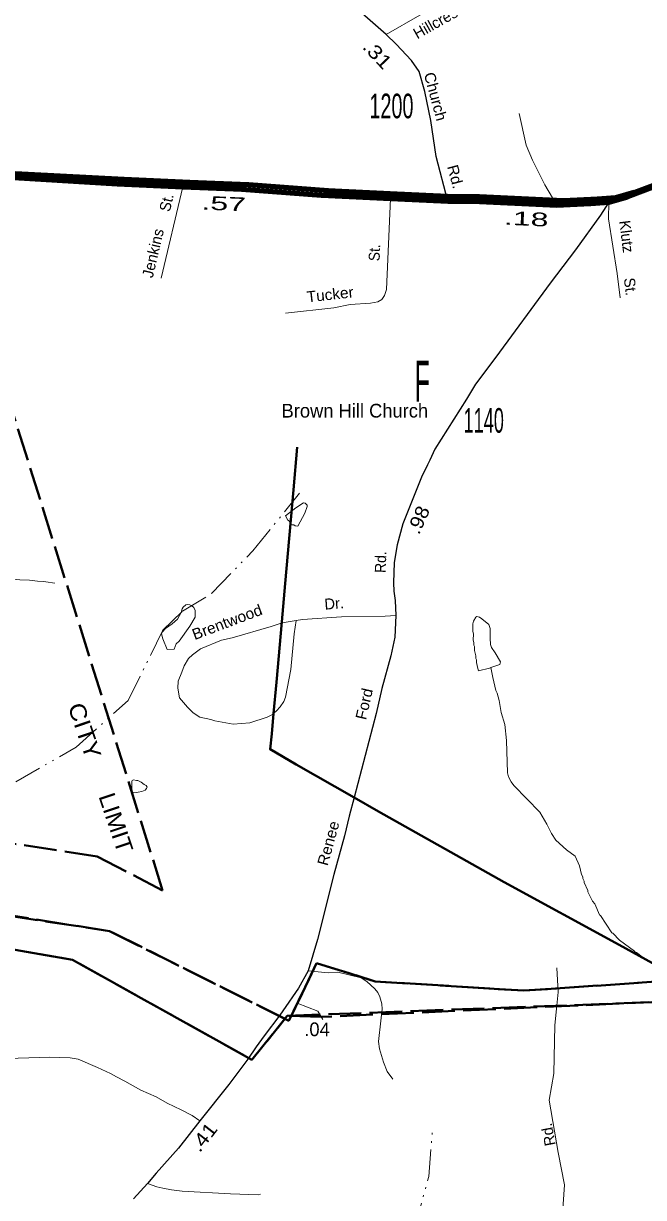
# Model space of a CAD drawing. Extents: x 472450 to 514595, y 155055 to 196778.
# Drawn here: x 477721 to 478853, y 165996 to 168140 of the extents above; entities that cross this region are included whole.
import ezdxf
from ezdxf.enums import TextEntityAlignment as Align

# ---------------------------------------------------------------- set-up
doc = ezdxf.new("R2010")
doc.units = 0
doc.header["$LTSCALE"] = 10
doc.linetypes.add('DASH_DOUBLE_DOT', pattern=[9.2, 5, -1.2, 0.3, -1.2, 0.3, -1.2])
doc.linetypes.add('LONG_DASHED', pattern=[7.5, 6, -1.5])
for name, color, linetype, lineweight in [('10', 7, 'Continuous', 40), ('11', 7, 'Continuous', 40), ('17', 7, 'Continuous', 13), ('22', 7, 'Continuous', 13), ('29', 7, 'Continuous', 120), ('3', 7, 'Continuous', 158), ('32', 7, 'Continuous', 25), ('35', 7, 'Continuous', 13), ('48', 7, 'LONG_DASHED', 40), ('49', 7, 'LONG_DASHED', 40), ('56', 7, 'Continuous', 40), ('59', 7, 'DASH_DOUBLE_DOT', 13), ('62', 7, 'Continuous', 13), ('8', 7, 'Continuous', 25)]:
    doc.layers.add(name, color=color, linetype=linetype, lineweight=lineweight)
doc.layers.add('19', color=7, linetype='Continuous')

msp = doc.modelspace()

# ---------------------------------------------------------------- linework, layer by layer
at = {"layer": '17'}
msp.add_lwpolyline([(478267.47, 166321.09), (478258.76, 166336.36), (478220.62, 166350.53)], dxfattribs=at)
at = {"layer": '29'}
for points in [[(478789.93, 167813.53), (478823.67, 167823.4), (478896.62, 167850.96), (478930.43, 167867.87), (478952.59, 167886.79), (479038.86, 167945.86), (479109.22, 168005.24), (479179.61, 168063.35), (479246.23, 168119.15), (479312.38, 168178.5), (479394.44, 168243.81), (479454.33, 168295.42), (479485.81, 168323.02), (479525.26, 168352.9), (479546.72, 168361.74), (479549.25, 168362.52), (479569.43, 168368.72), (479682.6, 168395.17), (479784.72, 168414.39), (479900.59, 168441.6), (479950.74, 168453.1), (479989.2, 168461.65)], [(477572.38, 167866.47), (477892.22, 167847.24), (478012.25, 167841.83), (478119.49, 167837.23), (478265.1, 167826.61), (478391.22, 167820.53), (478496.07, 167815.31)], [(478496.07, 167815.31), (478541.2, 167815.31), (478694.74, 167808.19), (478756.4, 167810.97), (478789.93, 167813.53)]]:
    msp.add_lwpolyline(points, dxfattribs=at)
at = {"layer": '3'}
msp.add_line((478508.44, 167823.11), (478403.69, 167828.36), dxfattribs=at)
for points in [[(478024.69, 167849.61), (477904.69, 167855.11), (477565.44, 167872.86)], [(478935.19, 167875.61), (478908.94, 167858.86), (478836.19, 167831.36), (478802.44, 167821.36)], [(478403.69, 167828.36), (478277.44, 167834.36), (478131.94, 167845.11), (478024.69, 167849.61)], [(478707.19, 167816.11), (478553.69, 167823.11), (478508.44, 167823.11)], [(478802.44, 167821.36), (478768.94, 167818.86), (478707.19, 167816.11)]]:
    msp.add_lwpolyline(points, dxfattribs=at)
at = {"layer": '32'}
for points in [[(478496.07, 167815.31), (478474.66, 167896.73), (478464.84, 167962.97), (478454.09, 168015.7), (478443.33, 168052.29), (478429.75, 168072.62), (478401.5, 168102.35), (478383.12, 168120.09), (478315.38, 168179.28), (478264.87, 168232.66)], [(478789.93, 167813.53), (478774.39, 167789.93), (478728.96, 167726.57), (478682.9, 167665.65), (478583.39, 167530.5), (478546.11, 167481.06), (478529.83, 167453.82), (478472.43, 167362.53), (478463.28, 167342.53), (478458.63, 167334.08), (478447.92, 167311.06), (478422, 167247.42), (478413.77, 167226.18), (478403.42, 167187.91), (478398.08, 167155.69), (478396.96, 167118.51), (478397.33, 167103.26), (478399.54, 167086.14), (478400.94, 167058.66), (478399.17, 167019.06)], [(478399.17, 167019.06), (478391.96, 166984.99), (478375.27, 166925.5), (478364.84, 166879.9), (478324.6, 166726.05), (478315.75, 166692.2), (478307.34, 166656.32), (478287.99, 166585.84), (478258.22, 166466.78), (478240.97, 166409.68), (478222.99, 166377.83), (478194.6, 166336.57), (478189.38, 166328.98), (478160.67, 166290.8), (478145.66, 166270.84), (478130.69, 166248.45), (478095.85, 166202.01), (478043.04, 166135.68), (478003.92, 166085.66), (477963.61, 166040.49), (477947.49, 166021.24), (477922.11, 165993.51)]]:
    msp.add_lwpolyline(points, dxfattribs=at)
at = {"layer": '35'}
msp.add_line((477972.66, 167674.73), (478012.25, 167841.83), dxfattribs=at)
for points in [[(478499.58, 168186.05), (478444.86, 168155.13), (478383.12, 168120.09)], [(478625.85, 167975.65), (478639.01, 167917.51), (478650.24, 167890.57), (478672.74, 167845.1), (478694.74, 167808.19)], [(478199.77, 167611.05), (478287.72, 167620.75), (478317.72, 167626.42), (478354.91, 167628.91), (478368.39, 167631.8), (478375.18, 167635.94), (478380.14, 167643.22), (478383.96, 167654.12), (478391.22, 167820.53)], [(478789.93, 167813.53), (478789.5, 167783.04), (478805.11, 167683.38), (478810.62, 167638.81)], [(477400.09, 167107.42), (477416.42, 167120.49), (477434.87, 167131.16), (477452.6, 167136.42), (477464.22, 167138.07), (477514.81, 167136.75), (477536.17, 167137.66), (477569.06, 167135.35), (477589.8, 167132.62), (477606.88, 167132.95), (477650.73, 167129.87), (477670.21, 167127.77), (477683.01, 167127.57), (477714.65, 167124.07), (477732.32, 167123.22), (477746.91, 167121.16), (477758.15, 167120.58)], [(477758.15, 167120.58), (477762.14, 167120.37), (477778.55, 167117.6)], [(478219.09, 167049.7), (478230.71, 167051.36), (478301.55, 167056.46), (478381.41, 167057.72), (478400.94, 167058.66)], [(478219.09, 167049.7), (478193.42, 167045.13), (478173.54, 167038.84), (478102.38, 167017.9), (478082.5, 167013.71), (478044.02, 166997.88), (478029.71, 166986.62), (478022.55, 166979.98), (478014.37, 166966.68), (478010.28, 166955.42), (478003.64, 166939.05), (478003.12, 166925.76), (478006.19, 166908.36), (478020.86, 166891.27), (478031.08, 166880.76), (478043, 166873.07), (478063.41, 166869.01), (478070.68, 166866.49), (478104.16, 166860.51), (478134.09, 166862.53), (478165.95, 166873.05), (478175.74, 166877.79), (478177.83, 166879.63)], [(478177.83, 166879.63), (478183.19, 166884.35), (478190, 166892.2), (478196.23, 166901.84), (478199.38, 166909.76), (478209.3, 166960.18), (478215.12, 167025.38), (478219.09, 167049.7)], [(478694.22, 166340.41), (478697.23, 166370.88), (478694.84, 166415.31)], [(477806.44, 166250.6), (477768.52, 166251.92), (477597, 166246.58), (477436.85, 166253.82), (477393.82, 166260.92), (477353.93, 166322.12), (477316.63, 166398.56)], [(478240.97, 166409.68), (478277.48, 166406.14), (478295.12, 166407.1), (478337.66, 166396.73), (478348.04, 166390.1), (478355.22, 166383.66), (478362.4, 166376.86), (478367.81, 166370.05), (478371.98, 166362.1), (478375.44, 166349.22), (478375.91, 166339.45), (478373.62, 166318.35)], [(478690.75, 165511), (478696.49, 165568.89), (478701.73, 165638.31), (478699.85, 165669.82), (478701.01, 165706.39), (478697.88, 165729.81), (478702.72, 165809.61), (478708.32, 165848.86), (478708.32, 165878.81), (478709.18, 165931.35), (478706.61, 165983.89), (478709.18, 166018.97), (478697.21, 166078.01), (478680.96, 166173.33), (478689.51, 166222.45), (478691.28, 166310.58), (478694.22, 166340.41)], [(478373.62, 166318.35), (478369.55, 166280.97), (478371.17, 166267.58), (478378.18, 166243.04), (478385.22, 166225.89), (478395.42, 166211.72)], [(477806.44, 166250.6), (477821, 166248.12), (477856.28, 166233.21), (477880.02, 166222.46), (477891.16, 166215.95), (477906.31, 166208.45), (477935.41, 166191.92), (477963.1, 166179.48), (477983.45, 166168.16), (478009.17, 166155.69), (478029.15, 166145.66), (478043.04, 166135.68)], [(477947.49, 166021.24), (477964.45, 166015.47), (477975.44, 166012.87), (477991.23, 166009.62), (478010.7, 166007.52), (478099.03, 166002.58), (478149.67, 166000.58), (478153.9, 166001.78)]]:
    msp.add_lwpolyline(points, dxfattribs=at)
at = {"layer": '48'}
for points in [[(478202.77, 166327.68), (478883.49, 166353.13), (478895.22, 166329.64), (479155.38, 166329.64), (479233.21, 166391.95), (479277.05, 166455.68), (479442.93, 166672.22), (479494.47, 166681.29), (479490.96, 166690.63), (479473.36, 166735.66), (479522.26, 166790.47), (479543.78, 166843.33), (479588.25, 166844.99), (479612.24, 166833.54), (479672.31, 166978.85), (479607.79, 167635.35), (479865.88, 167638.94), (479880.22, 167556.43), (479937.57, 167556.43)], [(480007.95, 167438.12), (479936.14, 167436.66), (479937.57, 167556.43), (479880.22, 167556.43), (479865.88, 167638.94), (479607.79, 167635.35), (479625.71, 167330.42), (479672.31, 166978.85), (479612.24, 166833.54), (479588.25, 166844.99), (479569.21, 166833.54), (479543.78, 166843.33), (479526.17, 166817.88), (479522.26, 166790.47), (479506.61, 166778.72), (479473.36, 166735.66), (479490.96, 166690.63), (479442.93, 166672.22), (479280.15, 166466.34), (479233.21, 166391.95), (479160.11, 166329.27), (478895.22, 166329.64), (478883.49, 166353.13), (478265.37, 166325.72)], [(476753.15, 166225.23), (476786.74, 166393.63), (476783.46, 166433.12), (476798.25, 166461.09), (476953.78, 166632.07), (477041.39, 166563.46), (477125.18, 166548.21), (477810.76, 166430.05), (478138.22, 166247.42), (478202.77, 166327.68)], [(478265.37, 166325.72), (478202.77, 166327.68), (478138.22, 166247.42), (477810.76, 166430.05), (477041.39, 166563.46)]]:
    msp.add_lwpolyline(points, dxfattribs=at)
msp.add_lwpolyline([(477688.53, 167471.15), (477975.15, 166556.53), (477855.82, 166618.83), (477654.31, 166649.27), (477627.7, 167086.84), (477445.2, 167117.28), (477449, 167136.31), (477388.17, 167128.7), (477403.38, 167216.21), (477258.9, 167220.02), (477289.32, 167322.75), (477399.58, 167478.76)], close=True, dxfattribs=at)
at = {"layer": '49'}
for points in [[(478256.34, 166424.03), (478363.22, 166390.48), (478634.52, 166373.53), (478902.1, 166391.86), (479214.12, 166408.86), (479250.38, 166441.79), (479277.05, 166455.68), (479442.93, 166672.22), (479456.97, 166692.96), (479489.28, 166735.55), (479532.16, 166742.5), (479541.94, 166753.41), (479530.94, 166758.83), (479520.06, 166797.16), (479585.94, 166888.64), (479606.84, 166885.55), (479627.53, 166894.7), (479652.5, 166885.66), (479703.84, 167014.58), (479626.69, 167648.75), (479892.53, 167644.83)], [(479888.78, 167644.89), (479626.69, 167648.75), (479662.25, 167348.44), (479703.12, 167012.77), (479652.5, 166885.66), (479627.53, 166894.7), (479606.84, 166885.55), (479585.94, 166888.64), (479570.97, 166866.75), (479520.06, 166797.16), (479530.94, 166758.83), (479541.94, 166753.41), (479532.16, 166742.5), (479489.28, 166735.55), (479280.15, 166466.34), (479214.12, 166408.86), (479198.53, 166407.97), (478960.79, 166390.92), (478902.1, 166391.86), (478634.52, 166373.53), (478590.36, 166376.47), (478541.78, 166379.42), (478363.22, 166390.48), (478256.34, 166424.03)], [(476179.56, 166584.87), (476470.81, 166470.66), (476446.03, 166384.14), (476756.22, 166294.11), (476765.84, 166349.5), (476895.16, 166284.27), (476975.09, 166397.44), (477042.35, 166493.06), (477115.94, 166602.58), (477464.75, 166544.62), (477878.28, 166482.36), (478205.83, 166318.48), (478256.34, 166424.03)], [(478256.34, 166424.03), (478229.94, 166368.42), (478205.83, 166318.48), (477878.28, 166482.36), (477115.94, 166602.58)]]:
    msp.add_lwpolyline(points, dxfattribs=at)
msp.add_lwpolyline([(477688.53, 167471.15), (477975.15, 166556.53), (477855.82, 166618.83), (477654.31, 166649.27), (477627.7, 167086.84), (477445.2, 167117.28), (477449, 167136.31), (477388.17, 167128.7), (477403.38, 167216.21), (477258.9, 167220.02), (477289.32, 167322.75), (477399.58, 167478.76)], close=True, dxfattribs=at)
at = {"layer": '56'}
for points in [[(478220.89, 167365.92), (478214.21, 167288.24), (478198.86, 167116.93), (478192.79, 167047.32)], [(478192.79, 167047.32), (478183.16, 166936.91), (478177.83, 166879.63)], [(478177.83, 166879.63), (478174.37, 166842.55), (478171.49, 166814.56), (478219.22, 166786.4), (478324.6, 166726.05)], [(478324.6, 166726.05), (478369.11, 166700.56), (478598.81, 166571.4), (478808.56, 166457.22), (478954.89, 166376.94), (478985.36, 166360.43)]]:
    msp.add_lwpolyline(points, dxfattribs=at)
at = {"layer": '59'}
for points in [[(477627.19, 166708.91), (477817.09, 166818.12), (477912.19, 166903.27), (477974.97, 167031.05), (478011.25, 167066.33), (478064.91, 167099.27), (478139.88, 167176.78), (478225.22, 167282.12)], [(478434.31, 165937.31), (478461.12, 166033.83), (478467.53, 166114.73)]]:
    msp.add_lwpolyline(points, dxfattribs=at)
at = {"layer": '62'}
for points in [[(478208.28, 167224.17), (478214.97, 167224.05), (478217.38, 167222.23), (478222.25, 167222.14), (478234.81, 167245.66), (478239.22, 167257.81), (478239.28, 167260.31), (478236.91, 167262.86), (478235.66, 167264.14), (478232.62, 167264.7), (478218.47, 167255.23), (478199.38, 167240.86), (478203.53, 167232.78), (478206.56, 167230.97)], [(478574.66, 166963.94), (478572.19, 166962.73), (478552, 166957.64), (478550.84, 166961.92), (478547.94, 166972.98), (478548.03, 166977.73), (478546.84, 166980.25), (478546.88, 166985), (478544.62, 166994.81), (478544.72, 167002.31), (478543.53, 167004.58), (478543.62, 167009.58), (478542.44, 167013.86), (478542.62, 167025.36), (478541.47, 167029.64), (478541.69, 167043.64), (478542.97, 167048.61), (478546.75, 167055.8), (478549.12, 167056.98), (478553.44, 167055.66), (478558.25, 167052.56), (478570.91, 167042.05), (478573.25, 167034.75), (478572.94, 167012.75), (478574.09, 167010.22), (478574.06, 167005.47), (478575.75, 167000.44), (478582.38, 166990.8), (478591.88, 166974.09), (478590.56, 166969.12)], [(477930.16, 166757.56), (477936.22, 166754.2), (477941.62, 166750.08), (477945.28, 166748.02), (477947.03, 166744.97), (477945.78, 166742.5), (477943.28, 166739.55), (477937.19, 166737.17), (477930.47, 166736.05), (477926.78, 166735.62), (477922.5, 166734.97), (477920.09, 166736.27), (477919.5, 166738.78), (477919, 166743.53), (477919.09, 166752.03), (477919.12, 166756.3), (477919.78, 166757.53), (477922.22, 166758.73), (477927.72, 166757.38)]]:
    msp.add_lwpolyline(points, close=True, dxfattribs=at)
for points in [[(478028.66, 167076.22), (478025.03, 167078.05), (478020.16, 167078.66), (478017.72, 167078.2), (478012.81, 167074.05), (478010.94, 167070.83), (478009, 167064.36), (478002.12, 167052.25), (477992.81, 167043.69), (477980.5, 167034.67), (477974.31, 167028.05), (477973.06, 167025.08), (477975.38, 167016.02), (477983.59, 166996.34), (477996.44, 166997.34)], [(477996.44, 166997.34), (478000.19, 167007.02), (478005.19, 167011.92), (478025.09, 167039.03), (478034.44, 167055.84), (478034.62, 167068.11), (478032.31, 167073.16), (478028.66, 167076.22)], [(478859.66, 166429.97), (478852.97, 166433.61), (478840.28, 166443.11), (478838.47, 166443.14), (478836.69, 166445.44), (478809.53, 166465.48), (478796.91, 166478.5), (478795.09, 166479.03), (478784.94, 166495), (478774.81, 166510.95), (478773, 166512.25), (478764.16, 166531.94), (478759.94, 166536.77), (478751.66, 166553.94), (478751.72, 166556.44), (478744.56, 166571.34), (478744.62, 166573.59), (478742.28, 166578.64), (478742.25, 166581.14), (478739.91, 166585.94), (478736.5, 166601.77), (478728.22, 166618.94), (478712.5, 166630.77), (478693.28, 166648.16), (478684.91, 166660.58), (478676.62, 166677.77), (478664.12, 166699.77), (478616.62, 166748), (478611.28, 166754.86), (478606.5, 166764.2), (478604.78, 166771.5), (478603.22, 166830.55), (478600, 166859.38), (478593.56, 166881.27), (478589.62, 166903.36), (478586.16, 166916.94), (478583.81, 166921.73), (478578.03, 166945.61), (478574.66, 166963.94)]]:
    msp.add_lwpolyline(points, dxfattribs=at)

# ---------------------------------------------------------------- texts
at = {"layer": '10'}
for s, rotation, p in [('Hillcrest', 29.466, (478481.41, 168134.22)), ('St.', 76.67, (477991.91, 167810.67)), ('Jenkins', 76.67, (477967.38, 167718.21)), ('Klutz', 277.041, (478812.41, 167749.61)), ('St.', 277.041, (478819.21, 167658.14)), ('Dr.', 4.117, (478289.08, 167070.6)), ('Rd.', 100.737, (478689.16, 166112.5))]:
    msp.add_text(s, height=20, rotation=rotation, dxfattribs=at).set_placement(p, align=Align.CENTER)
for s, rotation, width, p in [('St.', 87.503, 0.95, (478371.86, 167720.94)), ('Tucker', 6.288, 1.05, (478282.15, 167635.22)), ('Brentwood', 20.702, 1.05, (478096.42, 167037.42))]:
    msp.add_text(s, height=20, rotation=rotation, dxfattribs=dict(at, width=width)).set_placement(p, align=Align.CENTER)
at = {"layer": '11'}
for s, rotation, width, p in [('Church', 285.066, 1.05, (478463.77, 168004.01)), ('Rd.', 285.066, 1.05, (478500.12, 167857.6)), ('Rd.', 88.284, 0.95, (478383.08, 167155.96)), ('Ford', 77.113, 1.05, (478352.91, 166895.02)), ('Renee', 74.648, 1.05, (478287.36, 166640.19))]:
    msp.add_text(s, height=20, rotation=rotation, dxfattribs=dict(at, width=width)).set_placement(p, align=Align.CENTER)
at = {"layer": '17'}
for s, rotation, width, p in [('.31', 313.543, 1.25, (478358.39, 168074.77)), ('.57', 357.543, 1.75, (478086.29, 167798.62)), ('.18', 357.345, 1.75, (478638.45, 167770.76)), ('.98', 66.079, 1.1, (478453.64, 167228.3)), ('.41', 51.967, 1.2, (478059.92, 166098.43))]:
    msp.add_text(s, height=25, rotation=rotation, dxfattribs=dict(at, width=width)).set_placement(p, align=Align.CENTER)
msp.add_text('.04', height=25, rotation=359.587, dxfattribs=at).set_placement((478256.99, 166290.44), align=Align.CENTER)
at = {"layer": '19'}
for s, rotation, width, p in [('CITY', 288.817, 1.15, (477818.6, 166843.41)), ('LIMIT', 288.517, 1.1, (477875.71, 166675.27))]:
    msp.add_text(s, height=30, rotation=rotation, dxfattribs=dict(at, width=width)).set_placement(p, align=Align.CENTER)
at = {"layer": '22', "width": 0.45}
msp.add_text('F', height=75, dxfattribs=at).set_placement((478449.19, 167449.1), align=Align.CENTER)
at = {"layer": '22'}
msp.add_text('Brown Hill Church', height=25, dxfattribs=at).set_placement((478192.37, 167420.26))
at = {"layer": '8'}
for s, width, p in [('1200', 0.6, (478392.94, 167966.8)), ('1140', 0.55, (478561.44, 167392.53))]:
    msp.add_text(s, height=45, dxfattribs=dict(at, width=width)).set_placement(p, align=Align.CENTER)

doc.saveas('drawing.dxf')
